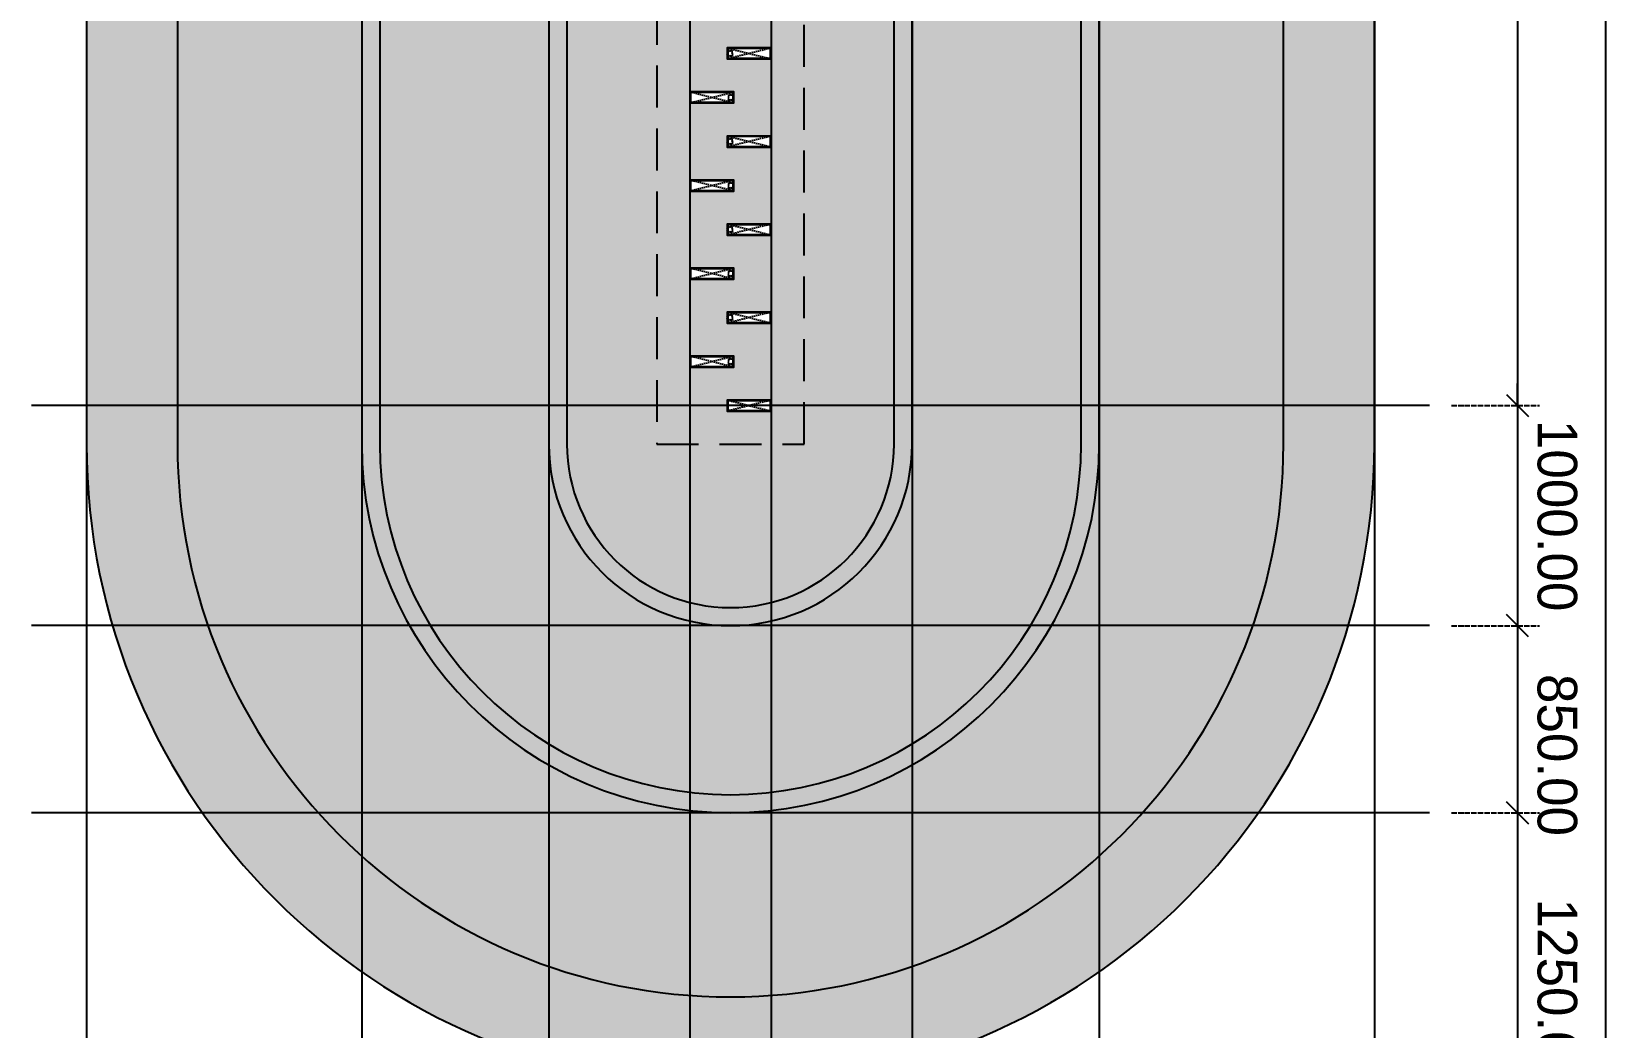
# Model space of a CAD drawing. Header units: millimetres. Extents: x -244126 to 368105, y -173968 to 259060.
# Drawn here: x -242430 to -235280, y 11949 to 16475 of the extents above; entities that cross this region are included whole.
import ezdxf

# ---------------------------------------------------------------- set-up
doc = ezdxf.new("R2010")
doc.units = ezdxf.units.MM
doc.header["$MEASUREMENT"] = 0
for name, pattern in [('ACAD_ISO04W100', [30, 24, -3, 0, -3]), ('CENTER', [2, 1.25, -0.25, 0.25, -0.25]), ('HIDDEN', [9.525, 6.35, -3.175])]:
    doc.linetypes.add(name, pattern=pattern)
for name, color, linetype in [('000 - D I M', 6, 'Continuous'), ('000 - GRID', 8, 'CENTER'), ('000 - H A T C H', 8, 'Continuous'), ('000 - H I D D E N', 7, 'Continuous'), ('000 - WIPEOUT', 250, 'Continuous'), ('002 - STRUCTURAL STEEL', 4, 'Continuous'), ('A04_TUBE SERIES', 7, 'Continuous')]:
    doc.layers.add(name, color=color, linetype=linetype)
doc.styles.add('CORDIA', font='cordia.shx')
doc.styles.add('TA', font='Cordia New.ttf', dxfattribs={"height": 4.5})
doc.dimstyles.new('DIM E-E', dxfattribs={"dimscale": 2, "dimtxt": 0.18, "dimasz": 0.1, "dimexe": 0.1, "dimexo": 0.1, "dimgap": 0.09, "dimtad": 1, "dimtoh": 1, "dimzin": 0, "dimdsep": 46, "dimtxsty": 'CORDIA', "dimblk": 'OBLIQUE', "dimcen": 0.1, "dimdle": 0.1, "dimclrd": 40, "dimclre": 140, "dimclrt": 3, "dimadec": 0, "dimazin": 0, "dimtfac": 1, "dimtix": 1, "dimtmove": 2, "dimatfit": 3, "dimfxl": 1, "dimtolj": 1, "dimtzin": 0, "dimarcsym": 0})
pattern_1 = [(37.5, (187478.44, -8947.33), (-3.149668, 96.341188), [0, -76, 0, -85, 0, -81.25]), (7.5, (187478.44, -8947.33), (88.488835, 141.1073), [0, -41, 0, -68.5, 0, -26.25]), (327.5, (187416.94, -8947.33), (155.707093, 0.282953), [0, -25, 0, -90, 0, -117.5]), (317.5, (187416.94, -8947.33), (150.30633, 43.88378), [0, -12.5, 0, -59, 0, -67.5])]
pattern_2 = [(37.5, (187478.442, -1558.447), (-0.6299336, 19.2682377), [0, -15.2, 0, -17, 0, -16.25]), (7.5, (187478.442, -1558.447), (17.697767, 28.2214607), [0, -8.2, 0, -13.7, 0, -5.25]), (327.5, (187466.142, -1558.447), (31.1414186, 0.0565905), [0, -5, 0, -18, 0, -23.5]), (317.5, (187466.142, -1558.447), (30.061266, 8.7767556), [0, -2.5, 0, -11.8, 0, -13.5])]

# ---------------------------------------------------------------- blocks, each defined once
blk = doc.blocks.new('A$C87c29385')
at = {"layer": '000 - H A T C H', "linetype": 'ByBlock'}
h = blk.add_hatch(dxfattribs=at)
h.set_pattern_fill('AR-SAND', color=8, scale=10)
h.set_pattern_definition([(37.5, (187478.442, -1558.447), (-0.6299336, 19.2682377), [0, -15.2, 0, -17, 0, -16.25]), (7.5, (187478.442, -1558.447), (17.697767, 28.2214607), [0, -8.2, 0, -13.7, 0, -5.25]), (327.5, (187466.142, -1558.447), (31.1414186, 0.0565905), [0, -5, 0, -18, 0, -23.5]), (317.5, (187466.142, -1558.447), (30.061266, 8.7767556), [0, -2.5, 0, -11.8, 0, -13.5])])
edge = h.paths.add_edge_path(flags=16)
edge.add_line((-15150, -2512), (0, -2512))
edge.add_arc((0, 0), 2512, 270, 360)
edge.add_arc((0, 0), 2512, 0, 90)
edge.add_line((0, 2512), (-15150, 2512))
edge.add_arc((-15150, 0), 2512, 90, 180)
edge.add_arc((-15150, 0), 2512, 180, 270)
edge = h.paths.add_edge_path()
edge.add_line((-15150, -2925), (0, -2925))
edge.add_arc((0, 0), 2925, 270, 360)
edge.add_arc((0, 0), 2925, 0, 90)
edge.add_line((0, 2925), (-15150, 2925))
edge.add_arc((-15150, 0), 2925, 90, 180)
edge.add_arc((-15150, 0), 2925, 180, 270)
h = blk.add_hatch(dxfattribs=at)
h.set_pattern_fill('AR-SAND', color=8, scale=50)
h.set_pattern_definition(pattern_1)
h.paths.add_polyline_path([(0, 2512), (-15150, 2512, 0.414214), (-17662, 0, 0.414214), (-15150, -2512), (0, -2512, 0.414214), (2512, 0, 0.414214)])
h.paths.add_polyline_path([(-15150, 1675), (0, 1675, -0.414214), (1675, 0, -0.414214), (0, -1675), (-15150, -1675, -0.414214), (-16825, 0, -0.414214)], flags=16)
h.paths.add_polyline_path([(-15150, 1593), (0, 1593, -0.414214), (1593, 0, -0.414214), (0, -1593), (-15150, -1593, -0.414214), (-16743, 0, -0.414214)], flags=0)
h.paths.add_polyline_path([(-15150, 825), (0, 825, -0.414214), (825, 0, -0.414214), (0, -825), (-15150, -825, -0.414214), (-15975, 0, -0.414214)], flags=0)
h.paths.add_polyline_path([(-15150, 743), (0, 743, -0.414214), (743, 0, -0.414214), (0, -743), (-15150, -743, -0.414214), (-15893, 0, -0.414214)], flags=0)
h.paths.add_polyline_path([(0, 1593), (-15150, 1593, 0.414214), (-16743, 0, 0.414214), (-15150, -1593), (0, -1593, 0.414214), (1593, 0, 0.414214)], flags=0)
h.paths.add_polyline_path([(0, 743), (-15150, 743, 0.414214), (-15893, 0, 0.414214), (-15150, -743), (0, -743, 0.414214), (743, 0, 0.414214)], flags=0)
h = blk.add_hatch(dxfattribs=at)
h.set_pattern_fill('AR-SAND', color=8, scale=10)
h.set_pattern_definition(pattern_2)
edge = h.paths.add_edge_path(flags=16)
edge.add_line((-15150, -1593), (0, -1593))
edge.add_arc((0, 0), 1593, 270, 360)
edge.add_arc((0, 0), 1593, 0, 90)
edge.add_line((0, 1593), (-15150, 1593))
edge.add_arc((-15150, 0), 1593, 90, 180)
edge.add_arc((-15150, 0), 1593, 180, 270)
edge = h.paths.add_edge_path()
edge.add_line((-15150, -1675), (0, -1675))
edge.add_arc((0, 0), 1675, 270, 360)
edge.add_arc((0, 0), 1675, 0, 90)
edge.add_line((0, 1675), (-15150, 1675))
edge.add_arc((-15150, 0), 1675, 90, 180)
edge.add_arc((-15150, 0), 1675, 180, 270)
h = blk.add_hatch(dxfattribs=at)
h.set_pattern_fill('AR-SAND', color=8, scale=50)
h.set_pattern_definition(pattern_1)
h.paths.add_polyline_path([(0, 1593), (-15150, 1593, 0.414214), (-16743, 0, 0.414214), (-15150, -1593), (0, -1593, 0.414214), (1593, 0, 0.414214)])
h.paths.add_polyline_path([(-15150, 825), (0, 825, -0.414214), (825, 0, -0.414214), (0, -825), (-15150, -825, -0.414214), (-15975, 0, -0.414214)], flags=16)
h.paths.add_polyline_path([(-15150, 743), (0, 743, -0.414214), (743, 0, -0.414214), (0, -743), (-15150, -743, -0.414214), (-15893, 0, -0.414214)], flags=0)
h.paths.add_polyline_path([(0, 743), (-15150, 743, 0.414214), (-15893, 0, 0.414214), (-15150, -743), (0, -743, 0.414214), (743, 0, 0.414214)], flags=0)
h = blk.add_hatch(dxfattribs=at)
h.set_pattern_fill('AR-SAND', color=8, scale=10)
h.set_pattern_definition(pattern_2)
edge = h.paths.add_edge_path(flags=16)
edge.add_line((-15150, -743), (0, -743))
edge.add_arc((0, 0), 743, 270, 360)
edge.add_arc((0, 0), 743, 0, 90)
edge.add_line((0, 743), (-15150, 743))
edge.add_arc((-15150, 0), 743, 90, 180)
edge.add_arc((-15150, 0), 743, 180, 270)
edge = h.paths.add_edge_path()
edge.add_line((-15150, -825), (0, -825))
edge.add_arc((0, 0), 825, 270, 360)
edge.add_arc((0, 0), 825, 0, 90)
edge.add_line((0, 825), (-15150, 825))
edge.add_arc((-15150, 0), 825, 90, 180)
edge.add_arc((-15150, 0), 825, 180, 270)
h = blk.add_hatch(dxfattribs=at)
h.set_pattern_fill('AR-SAND', color=8, scale=50)
h.set_pattern_definition(pattern_1)
h.paths.add_polyline_path([(0, 743), (-15150, 743, 0.414214), (-15893, 0, 0.414214), (-15150, -743), (0, -743, 0.414214), (743, 0, 0.414214)])
blk = doc.blocks.new('*U4250')
at = {"color": 250}
for points in [[(6025, 0), (6025, 200), (5975, 200), (5975, 0)], [(6425, 0), (6425, 200), (6375, 200), (6375, 0)], [(6825, 0), (6825, 200), (6775, 200), (6775, 0)], [(7225, 0), (7225, 200), (7175, 200), (7175, 0)]]:
    blk.add_wipeout(points, dxfattribs=at).dxf.layer = '000 - WIPEOUT'
at = {"layer": '000 - H I D D E N', "color": 8, "linetype": 'HIDDEN'}
for p, q in [((6025, 0), (5975, 200)), ((6025, 200), (5975, 0)), ((6425, 0), (6375, 200)), ((6425, 200), (6375, 0)), ((6825, 0), (6775, 200)), ((6825, 200), (6775, 0)), ((7225, 0), (7175, 200)), ((7225, 200), (7175, 0))]:
    blk.add_line(p, q, dxfattribs=at)
at = {"layer": '002 - STRUCTURAL STEEL', "color": 0}
for points in [[(6025, 0), (6025, 200), (5975, 200), (5975, 0)], [(6425, 0), (6425, 200), (6375, 200), (6375, 0)], [(6825, 0), (6825, 200), (6775, 200), (6775, 0)], [(7225, 0), (7225, 200), (7175, 200), (7175, 0)]]:
    blk.add_lwpolyline(points, close=True, dxfattribs=at)
for points in [[(6022, 4), (6022, 196, 0.414214), (6021, 197), (5979, 197, 0.414214), (5978, 196), (5978, 4, 0.414214), (5979, 3), (6021, 3, 0.414214)], [(6422, 4), (6422, 196, 0.414214), (6421, 197), (6379, 197, 0.414214), (6378, 196), (6378, 4, 0.414214), (6379, 3), (6421, 3, 0.414214)], [(6822, 4), (6822, 196, 0.414214), (6821, 197), (6779, 197, 0.414214), (6778, 196), (6778, 4, 0.414214), (6779, 3), (6821, 3, 0.414214)], [(7222, 4), (7222, 196, 0.414214), (7221, 197), (7179, 197, 0.414214), (7178, 196), (7178, 4, 0.414214), (7179, 3), (7221, 3, 0.414214)]]:
    blk.add_lwpolyline(points, format="xyb", close=True, dxfattribs=at)
at = {"layer": 'Defpoints', "color": 250}
for points in [[(6025, 0), (6025, 200), (5975, 200), (5975, 0)], [(6425, 0), (6425, 200), (6375, 200), (6375, 0)], [(6825, 0), (6825, 200), (6775, 200), (6775, 0)], [(7225, 0), (7225, 200), (7175, 200), (7175, 0)]]:
    blk.add_lwpolyline(points, close=True, dxfattribs=at)
at = {"color": 250}
for points in [[(6025, 0), (6025, 200), (5975, 200), (5975, 0)], [(6425, 0), (6425, 200), (6375, 200), (6375, 0)], [(6825, 0), (6825, 200), (6775, 200), (6775, 0)], [(7225, 0), (7225, 200), (7175, 200), (7175, 0)]]:
    blk.add_wipeout(points, dxfattribs=at).dxf.layer = '000 - WIPEOUT'
at = {"layer": '000 - H A T C H'}
h = blk.add_hatch(dxfattribs=at)
h.set_pattern_fill('ANSI32', color=256, scale=0.25)
h.set_pattern_definition([(45, (6000, 187.5), (-1.6838, 1.6838), []), (45, (6001.1225, 187.5), (-1.6838, 1.6838), [])])
h.paths.add_polyline_path([(6012.5, 175), (6012.5, 200), (5987.5, 200), (5987.5, 175)])
edge = h.paths.add_edge_path(flags=16)
edge.add_line((6010.5, 178), (6010.5, 197))
edge.add_arc((6009.5, 197), 1, 360, 450)
edge.add_line((6009.5, 198), (5990.5, 198))
edge.add_arc((5990.5, 197), 1, 90, 180)
edge.add_line((5989.5, 197), (5989.5, 178))
edge.add_arc((5990.5, 178), 1, 180, 270)
edge.add_line((5990.5, 177), (6009.5, 177))
edge.add_arc((6009.5, 178), 1, 270, 360)
h = blk.add_hatch(dxfattribs=at)
h.set_pattern_fill('ANSI32', color=256, scale=0.25)
h.set_pattern_definition([(45, (6400, 187.5), (-1.6838, 1.6838), []), (45, (6401.1225, 187.5), (-1.6838, 1.6838), [])])
h.paths.add_polyline_path([(6412.5, 175), (6412.5, 200), (6387.5, 200), (6387.5, 175)])
edge = h.paths.add_edge_path(flags=16)
edge.add_line((6410.5, 178), (6410.5, 197))
edge.add_arc((6409.5, 197), 1, 360, 450)
edge.add_line((6409.5, 198), (6390.5, 198))
edge.add_arc((6390.5, 197), 1, 90, 180)
edge.add_line((6389.5, 197), (6389.5, 178))
edge.add_arc((6390.5, 178), 1, 180, 270)
edge.add_line((6390.5, 177), (6409.5, 177))
edge.add_arc((6409.5, 178), 1, 270, 360)
h = blk.add_hatch(dxfattribs=at)
h.set_pattern_fill('ANSI32', color=256, scale=0.25)
h.set_pattern_definition([(45, (6800, 187.5), (-1.6838, 1.6838), []), (45, (6801.1225, 187.5), (-1.6838, 1.6838), [])])
h.paths.add_polyline_path([(6812.5, 175), (6812.5, 200), (6787.5, 200), (6787.5, 175)])
edge = h.paths.add_edge_path(flags=16)
edge.add_line((6810.5, 178), (6810.5, 197))
edge.add_arc((6809.5, 197), 1, 360, 450)
edge.add_line((6809.5, 198), (6790.5, 198))
edge.add_arc((6790.5, 197), 1, 90, 180)
edge.add_line((6789.5, 197), (6789.5, 178))
edge.add_arc((6790.5, 178), 1, 180, 270)
edge.add_line((6790.5, 177), (6809.5, 177))
edge.add_arc((6809.5, 178), 1, 270, 360)
h = blk.add_hatch(dxfattribs=at)
h.set_pattern_fill('ANSI32', color=256, scale=0.25)
h.set_pattern_definition([(45, (7200, 187.5), (-1.6838, 1.6838), []), (45, (7201.1225, 187.5), (-1.6838, 1.6838), [])])
h.paths.add_polyline_path([(7212.5, 175), (7212.5, 200), (7187.5, 200), (7187.5, 175)])
edge = h.paths.add_edge_path(flags=16)
edge.add_line((7210.5, 178), (7210.5, 197))
edge.add_arc((7209.5, 197), 1, 360, 450)
edge.add_line((7209.5, 198), (7190.5, 198))
edge.add_arc((7190.5, 197), 1, 90, 180)
edge.add_line((7189.5, 197), (7189.5, 178))
edge.add_arc((7190.5, 178), 1, 180, 270)
edge.add_line((7190.5, 177), (7209.5, 177))
edge.add_arc((7209.5, 178), 1, 270, 360)
at = {"layer": '000 - H I D D E N', "color": 8, "linetype": 'HIDDEN'}
for p, q in [((6025, 0), (5975, 200)), ((6025, 200), (5975, 0)), ((6425, 0), (6375, 200)), ((6425, 200), (6375, 0)), ((6825, 0), (6775, 200)), ((6825, 200), (6775, 0)), ((7225, 0), (7175, 200)), ((7225, 200), (7175, 0))]:
    blk.add_line(p, q, dxfattribs=at)
at = {"layer": '002 - STRUCTURAL STEEL', "color": 0}
for points in [[(6025, 0), (6025, 200), (5975, 200), (5975, 0)], [(6425, 0), (6425, 200), (6375, 200), (6375, 0)], [(6825, 0), (6825, 200), (6775, 200), (6775, 0)], [(7225, 0), (7225, 200), (7175, 200), (7175, 0)]]:
    blk.add_lwpolyline(points, close=True, dxfattribs=at)
for points in [[(6022, 4), (6022, 196, 0.414214), (6021, 197), (5979, 197, 0.414214), (5978, 196), (5978, 4, 0.414214), (5979, 3), (6021, 3, 0.414214)], [(6422, 4), (6422, 196, 0.414214), (6421, 197), (6379, 197, 0.414214), (6378, 196), (6378, 4, 0.414214), (6379, 3), (6421, 3, 0.414214)], [(6822, 4), (6822, 196, 0.414214), (6821, 197), (6779, 197, 0.414214), (6778, 196), (6778, 4, 0.414214), (6779, 3), (6821, 3, 0.414214)], [(7222, 4), (7222, 196, 0.414214), (7221, 197), (7179, 197, 0.414214), (7178, 196), (7178, 4, 0.414214), (7179, 3), (7221, 3, 0.414214)]]:
    blk.add_lwpolyline(points, format="xyb", close=True, dxfattribs=at)
at = {"layer": 'Defpoints', "color": 250}
for points in [[(6025, 0), (6025, 200), (5975, 200), (5975, 0)], [(6425, 0), (6425, 200), (6375, 200), (6375, 0)], [(6825, 0), (6825, 200), (6775, 200), (6775, 0)], [(7225, 0), (7225, 200), (7175, 200), (7175, 0)]]:
    blk.add_lwpolyline(points, close=True, dxfattribs=at)
blk = doc.blocks.new('*U4251')
at = {"color": 250}
for points in [[(-7375, 0), (-7375, 200), (-7425, 200), (-7425, 0)], [(-6975, 0), (-6975, 200), (-7025, 200), (-7025, 0)], [(-6575, 0), (-6575, 200), (-6625, 200), (-6625, 0)], [(-6175, 0), (-6175, 200), (-6225, 200), (-6225, 0)], [(-5775, 0), (-5775, 200), (-5825, 200), (-5825, 0)]]:
    blk.add_wipeout(points, dxfattribs=at).dxf.layer = '000 - WIPEOUT'
at = {"layer": '000 - H I D D E N', "color": 8, "linetype": 'HIDDEN'}
for p, q in [((-7375, 0), (-7425, 200)), ((-7375, 200), (-7425, 0)), ((-6975, 0), (-7025, 200)), ((-6975, 200), (-7025, 0)), ((-6575, 0), (-6625, 200)), ((-6575, 200), (-6625, 0)), ((-6175, 0), (-6225, 200)), ((-6175, 200), (-6225, 0)), ((-5775, 0), (-5825, 200)), ((-5775, 200), (-5825, 0))]:
    blk.add_line(p, q, dxfattribs=at)
at = {"layer": '002 - STRUCTURAL STEEL', "color": 0}
for points in [[(-7375, 0), (-7375, 200), (-7425, 200), (-7425, 0)], [(-6975, 0), (-6975, 200), (-7025, 200), (-7025, 0)], [(-6575, 0), (-6575, 200), (-6625, 200), (-6625, 0)], [(-6175, 0), (-6175, 200), (-6225, 200), (-6225, 0)], [(-5775, 0), (-5775, 200), (-5825, 200), (-5825, 0)]]:
    blk.add_lwpolyline(points, close=True, dxfattribs=at)
for points in [[(-7378, 4), (-7378, 196, 0.414214), (-7379, 197), (-7421, 197, 0.414214), (-7422, 196), (-7422, 4, 0.414214), (-7421, 3), (-7379, 3, 0.414214)], [(-6978, 4), (-6978, 196, 0.414214), (-6979, 197), (-7021, 197, 0.414214), (-7022, 196), (-7022, 4, 0.414214), (-7021, 3), (-6979, 3, 0.414214)], [(-6578, 4), (-6578, 196, 0.414214), (-6579, 197), (-6621, 197, 0.414214), (-6622, 196), (-6622, 4, 0.414214), (-6621, 3), (-6579, 3, 0.414214)], [(-6178, 4), (-6178, 196, 0.414214), (-6179, 197), (-6221, 197, 0.414214), (-6222, 196), (-6222, 4, 0.414214), (-6221, 3), (-6179, 3, 0.414214)], [(-5778, 4), (-5778, 196, 0.414214), (-5779, 197), (-5821, 197, 0.414214), (-5822, 196), (-5822, 4, 0.414214), (-5821, 3), (-5779, 3, 0.414214)]]:
    blk.add_lwpolyline(points, format="xyb", close=True, dxfattribs=at)
at = {"layer": 'Defpoints', "color": 250}
for points in [[(-7375, 0), (-7375, 200), (-7425, 200), (-7425, 0)], [(-6975, 0), (-6975, 200), (-7025, 200), (-7025, 0)], [(-6575, 0), (-6575, 200), (-6625, 200), (-6625, 0)], [(-6175, 0), (-6175, 200), (-6225, 200), (-6225, 0)], [(-5775, 0), (-5775, 200), (-5825, 200), (-5825, 0)]]:
    blk.add_lwpolyline(points, close=True, dxfattribs=at)
at = {"color": 250}
for points in [[(-7375, 0), (-7375, 200), (-7425, 200), (-7425, 0)], [(-6975, 0), (-6975, 200), (-7025, 200), (-7025, 0)], [(-6575, 0), (-6575, 200), (-6625, 200), (-6625, 0)], [(-6175, 0), (-6175, 200), (-6225, 200), (-6225, 0)], [(-5775, 0), (-5775, 200), (-5825, 200), (-5825, 0)]]:
    blk.add_wipeout(points, dxfattribs=at).dxf.layer = '000 - WIPEOUT'
at = {"layer": '000 - H A T C H'}
h = blk.add_hatch(dxfattribs=at)
h.set_pattern_fill('ANSI32', color=256, scale=0.25)
h.set_pattern_definition([(45, (-7400, 187.5), (-1.683798, 1.683798), []), (45, (-7398.8775, 187.5), (-1.683798, 1.683798), [])])
h.paths.add_polyline_path([(-7375, 0), (-7375, 200), (-7425, 200), (-7425, 0)])
edge = h.paths.add_edge_path(flags=16)
edge.add_line((-7378, 4), (-7378, 196))
edge.add_arc((-7379, 196), 1, 0, 90)
edge.add_line((-7379, 197), (-7421, 197))
edge.add_arc((-7421, 196), 1, 90, 180)
edge.add_line((-7422, 196), (-7422, 4))
edge.add_arc((-7421, 4), 1, 180, 270)
edge.add_line((-7421, 3), (-7379, 3))
edge.add_arc((-7379, 4), 1, 270, 360)
h = blk.add_hatch(dxfattribs=at)
h.set_pattern_fill('ANSI32', color=256, scale=0.25)
h.set_pattern_definition([(45, (-7000, 187.5), (-1.6838, 1.6838), []), (45, (-6998.8775, 187.5), (-1.6838, 1.6838), [])])
h.paths.add_polyline_path([(-6987.5, 175), (-6987.5, 200), (-7012.5, 200), (-7012.5, 175)])
edge = h.paths.add_edge_path(flags=16)
edge.add_line((-6989.5, 178), (-6989.5, 197))
edge.add_arc((-6990.5, 197), 1, 360, 450)
edge.add_line((-6990.5, 198), (-7009.5, 198))
edge.add_arc((-7009.5, 197), 1, 90, 180)
edge.add_line((-7010.5, 197), (-7010.5, 178))
edge.add_arc((-7009.5, 178), 1, 180, 270)
edge.add_line((-7009.5, 177), (-6990.5, 177))
edge.add_arc((-6990.5, 178), 1, 270, 360)
h = blk.add_hatch(dxfattribs=at)
h.set_pattern_fill('ANSI32', color=256, scale=0.25)
h.set_pattern_definition([(45, (-6600, 187.5), (-1.6838, 1.6838), []), (45, (-6598.8775, 187.5), (-1.6838, 1.6838), [])])
h.paths.add_polyline_path([(-6587.5, 175), (-6587.5, 200), (-6612.5, 200), (-6612.5, 175)])
edge = h.paths.add_edge_path(flags=16)
edge.add_line((-6589.5, 178), (-6589.5, 197))
edge.add_arc((-6590.5, 197), 1, 360, 450)
edge.add_line((-6590.5, 198), (-6609.5, 198))
edge.add_arc((-6609.5, 197), 1, 90, 180)
edge.add_line((-6610.5, 197), (-6610.5, 178))
edge.add_arc((-6609.5, 178), 1, 180, 270)
edge.add_line((-6609.5, 177), (-6590.5, 177))
edge.add_arc((-6590.5, 178), 1, 270, 360)
h = blk.add_hatch(dxfattribs=at)
h.set_pattern_fill('ANSI32', color=256, scale=0.25)
h.set_pattern_definition([(45, (-6200, 187.5), (-1.6838, 1.6838), []), (45, (-6198.8775, 187.5), (-1.6838, 1.6838), [])])
h.paths.add_polyline_path([(-6187.5, 175), (-6187.5, 200), (-6212.5, 200), (-6212.5, 175)])
edge = h.paths.add_edge_path(flags=16)
edge.add_line((-6189.5, 178), (-6189.5, 197))
edge.add_arc((-6190.5, 197), 1, 360, 450)
edge.add_line((-6190.5, 198), (-6209.5, 198))
edge.add_arc((-6209.5, 197), 1, 90, 180)
edge.add_line((-6210.5, 197), (-6210.5, 178))
edge.add_arc((-6209.5, 178), 1, 180, 270)
edge.add_line((-6209.5, 177), (-6190.5, 177))
edge.add_arc((-6190.5, 178), 1, 270, 360)
h = blk.add_hatch(dxfattribs=at)
h.set_pattern_fill('ANSI32', color=256, scale=0.25)
h.set_pattern_definition([(45, (-5800, 187.5), (-1.6838, 1.6838), []), (45, (-5798.8775, 187.5), (-1.6838, 1.6838), [])])
h.paths.add_polyline_path([(-5787.5, 175), (-5787.5, 200), (-5812.5, 200), (-5812.5, 175)])
edge = h.paths.add_edge_path(flags=16)
edge.add_line((-5789.5, 178), (-5789.5, 197))
edge.add_arc((-5790.5, 197), 1, 360, 450)
edge.add_line((-5790.5, 198), (-5809.5, 198))
edge.add_arc((-5809.5, 197), 1, 90, 180)
edge.add_line((-5810.5, 197), (-5810.5, 178))
edge.add_arc((-5809.5, 178), 1, 180, 270)
edge.add_line((-5809.5, 177), (-5790.5, 177))
edge.add_arc((-5790.5, 178), 1, 270, 360)
at = {"layer": '000 - H I D D E N', "color": 8, "linetype": 'HIDDEN'}
for p, q in [((-7375, 0), (-7425, 200)), ((-7375, 200), (-7425, 0)), ((-6975, 0), (-7025, 200)), ((-6975, 200), (-7025, 0)), ((-6575, 0), (-6625, 200)), ((-6575, 200), (-6625, 0)), ((-6175, 0), (-6225, 200)), ((-6175, 200), (-6225, 0)), ((-5775, 0), (-5825, 200)), ((-5775, 200), (-5825, 0))]:
    blk.add_line(p, q, dxfattribs=at)
at = {"layer": '002 - STRUCTURAL STEEL', "color": 0}
for points in [[(-7375, 0), (-7375, 200), (-7425, 200), (-7425, 0)], [(-6975, 0), (-6975, 200), (-7025, 200), (-7025, 0)], [(-6575, 0), (-6575, 200), (-6625, 200), (-6625, 0)], [(-6175, 0), (-6175, 200), (-6225, 200), (-6225, 0)], [(-5775, 0), (-5775, 200), (-5825, 200), (-5825, 0)]]:
    blk.add_lwpolyline(points, close=True, dxfattribs=at)
for points in [[(-7378, 4), (-7378, 196, 0.414214), (-7379, 197), (-7421, 197, 0.414214), (-7422, 196), (-7422, 4, 0.414214), (-7421, 3), (-7379, 3, 0.414214)], [(-6978, 4), (-6978, 196, 0.414214), (-6979, 197), (-7021, 197, 0.414214), (-7022, 196), (-7022, 4, 0.414214), (-7021, 3), (-6979, 3, 0.414214)], [(-6578, 4), (-6578, 196, 0.414214), (-6579, 197), (-6621, 197, 0.414214), (-6622, 196), (-6622, 4, 0.414214), (-6621, 3), (-6579, 3, 0.414214)], [(-6178, 4), (-6178, 196, 0.414214), (-6179, 197), (-6221, 197, 0.414214), (-6222, 196), (-6222, 4, 0.414214), (-6221, 3), (-6179, 3, 0.414214)], [(-5778, 4), (-5778, 196, 0.414214), (-5779, 197), (-5821, 197, 0.414214), (-5822, 196), (-5822, 4, 0.414214), (-5821, 3), (-5779, 3, 0.414214)]]:
    blk.add_lwpolyline(points, format="xyb", close=True, dxfattribs=at)
at = {"layer": 'Defpoints', "color": 250}
for points in [[(-7375, 0), (-7375, 200), (-7425, 200), (-7425, 0)], [(-6975, 0), (-6975, 200), (-7025, 200), (-7025, 0)], [(-6575, 0), (-6575, 200), (-6625, 200), (-6625, 0)], [(-6175, 0), (-6175, 200), (-6225, 200), (-6225, 0)], [(-5775, 0), (-5775, 200), (-5825, 200), (-5825, 0)]]:
    blk.add_lwpolyline(points, close=True, dxfattribs=at)
blk = doc.blocks.new('*U3953')
at = {"color": 3}
blk.add_point((0, -5850), dxfattribs=at)
at = {"layer": '000 - GRID', "color": 0, "linetype": 'ByBlock'}
blk.add_line((0, 250), (0, -6100), dxfattribs=at)
at = {"layer": '000 - GRID', "color": 0}
blk.add_point((0, 0), dxfattribs=at)
at = {"style": 'TA', "flags": 1}
blk.add_attdef('LOCATION', (6, 6), '', height=4.5, dxfattribs=at)
blk = doc.blocks.new('_Oblique')
at = {"color": 0, "linetype": 'ByBlock', "lineweight": -2}
blk.add_line((-0.5, -0.5), (0.5, 0.5), dxfattribs=at)
blk = doc.blocks.new('*D4144')
at = {"layer": '000 - D I M', "color": 140, "linetype": 'ACAD_ISO04W100', "lineweight": -2, "transparency": 16777216}
for p, q in [((-202453.4, 34145.6), (-202453.4, 34545.6)), ((-187653.4, 34145.6), (-187653.4, 34545.6))]:
    blk.add_line(p, q, dxfattribs=at)
at = {"layer": '000 - D I M', "color": 40, "linetype": 'ByBlock', "lineweight": -2, "transparency": 16777216}
blk.add_line((-202553.4, 34445.6), (-187553.4, 34445.6), dxfattribs=at)
at = {"layer": 'Defpoints', "color": 0, "linetype": 'ByBlock', "transparency": 16777216}
for p in [(-187653.4, 34445.6), (-202453.4, 34045.6), (-187653.4, 34045.6)]:
    blk.add_point(p, dxfattribs=at)
at = {"layer": '000 - D I M', "color": 40, "linetype": 'ByBlock', "lineweight": -2, "transparency": 16777216, "xscale": 100, "yscale": 100, "zscale": 100, "rotation": 180}
blk.add_blockref('_Oblique', (-202453.4, 34445.6), dxfattribs=at)
at = {"layer": '000 - D I M', "color": 40, "linetype": 'ByBlock', "lineweight": -2, "transparency": 16777216, "xscale": 100, "yscale": 100, "zscale": 100}
blk.add_blockref('_Oblique', (-187653.4, 34445.6), dxfattribs=at)
at = {"layer": '000 - D I M', "color": 3, "linetype": 'ByBlock', "transparency": 16777216, "insert": (-195053.4, 34625.6), "char_height": 180, "attachment_point": 5, "style": 'CORDIA'}
blk.add_mtext('\\A1;14800.00', dxfattribs=at)
blk = doc.blocks.new('*D4145')
at = {"layer": '000 - D I M', "color": 140, "linetype": 'ACAD_ISO04W100', "lineweight": -2, "transparency": 16777216}
for p, q in [((-187653.4, 34145.6), (-187653.4, 34545.6)), ((-186653.4, 34145.6), (-186653.4, 34545.6))]:
    blk.add_line(p, q, dxfattribs=at)
at = {"layer": '000 - D I M', "color": 40, "linetype": 'ByBlock', "lineweight": -2, "transparency": 16777216}
for p, q in [((-187653.4, 34445.6), (-187753.4, 34445.6)), ((-187653.4, 34445.6), (-186653.4, 34445.6)), ((-186653.4, 34445.6), (-186553.4, 34445.6))]:
    blk.add_line(p, q, dxfattribs=at)
at = {"layer": 'Defpoints', "color": 0, "linetype": 'ByBlock', "transparency": 16777216}
for p in [(-186653.4, 34445.6), (-187653.4, 34045.6), (-186653.4, 34045.6)]:
    blk.add_point(p, dxfattribs=at)
at = {"layer": '000 - D I M', "color": 40, "linetype": 'ByBlock', "lineweight": -2, "transparency": 16777216, "xscale": 100, "yscale": 100, "zscale": 100}
blk.add_blockref('_Oblique', (-187653.4, 34445.6), dxfattribs=at)
at = {"layer": '000 - D I M', "color": 40, "linetype": 'ByBlock', "lineweight": -2, "transparency": 16777216, "xscale": 100, "yscale": 100, "zscale": 100, "rotation": 180}
blk.add_blockref('_Oblique', (-186653.4, 34445.6), dxfattribs=at)
at = {"layer": '000 - D I M', "color": 3, "linetype": 'ByBlock', "transparency": 16777216, "insert": (-187153.4, 34625.6), "char_height": 180, "attachment_point": 5, "style": 'CORDIA'}
blk.add_mtext('\\A1;1000.00', dxfattribs=at)
blk = doc.blocks.new('*D4146')
at = {"layer": '000 - D I M', "color": 140, "linetype": 'ACAD_ISO04W100', "lineweight": -2, "transparency": 16777216}
for p, q in [((-186653.4, 34145.6), (-186653.4, 34545.6)), ((-185803.4, 34145.6), (-185803.4, 34545.6))]:
    blk.add_line(p, q, dxfattribs=at)
at = {"layer": '000 - D I M', "color": 40, "linetype": 'ByBlock', "lineweight": -2, "transparency": 16777216}
blk.add_line((-186753.4, 34445.6), (-185703.4, 34445.6), dxfattribs=at)
at = {"layer": 'Defpoints', "color": 0, "linetype": 'ByBlock', "transparency": 16777216}
for p in [(-185803.4, 34445.6), (-186653.4, 34045.6), (-185803.4, 34045.6)]:
    blk.add_point(p, dxfattribs=at)
at = {"layer": '000 - D I M', "color": 40, "linetype": 'ByBlock', "lineweight": -2, "transparency": 16777216, "xscale": 100, "yscale": 100, "zscale": 100, "rotation": 180}
blk.add_blockref('_Oblique', (-186653.4, 34445.6), dxfattribs=at)
at = {"layer": '000 - D I M', "color": 40, "linetype": 'ByBlock', "lineweight": -2, "transparency": 16777216, "xscale": 100, "yscale": 100, "zscale": 100}
blk.add_blockref('_Oblique', (-185803.4, 34445.6), dxfattribs=at)
at = {"layer": '000 - D I M', "color": 3, "linetype": 'ByBlock', "transparency": 16777216, "insert": (-186065.8, 34625.6), "char_height": 180, "attachment_point": 5, "style": 'CORDIA'}
blk.add_mtext('\\A1;850.00', dxfattribs=at)
blk = doc.blocks.new('*D4147')
at = {"layer": '000 - D I M', "color": 140, "linetype": 'ACAD_ISO04W100', "lineweight": -2, "transparency": 16777216}
for p, q in [((-185803.4, 34145.6), (-185803.4, 34545.6)), ((-184553.4, 34145.6), (-184553.4, 34545.6))]:
    blk.add_line(p, q, dxfattribs=at)
at = {"layer": '000 - D I M', "color": 40, "linetype": 'ByBlock', "lineweight": -2, "transparency": 16777216}
blk.add_line((-185903.4, 34445.6), (-184453.4, 34445.6), dxfattribs=at)
at = {"layer": 'Defpoints', "color": 0, "linetype": 'ByBlock', "transparency": 16777216}
for p in [(-184553.4, 34445.6), (-185803.4, 34045.6), (-184553.4, 34045.6)]:
    blk.add_point(p, dxfattribs=at)
at = {"layer": '000 - D I M', "color": 40, "linetype": 'ByBlock', "lineweight": -2, "transparency": 16777216, "xscale": 100, "yscale": 100, "zscale": 100, "rotation": 180}
blk.add_blockref('_Oblique', (-185803.4, 34445.6), dxfattribs=at)
at = {"layer": '000 - D I M', "color": 40, "linetype": 'ByBlock', "lineweight": -2, "transparency": 16777216, "xscale": 100, "yscale": 100, "zscale": 100}
blk.add_blockref('_Oblique', (-184553.4, 34445.6), dxfattribs=at)
at = {"layer": '000 - D I M', "color": 3, "linetype": 'ByBlock', "transparency": 16777216, "insert": (-184978.1, 34625.6), "char_height": 180, "attachment_point": 5, "style": 'CORDIA'}
blk.add_mtext('\\A1;1250.00', dxfattribs=at)
blk = doc.blocks.new('*D4148')
at = {"layer": '000 - D I M', "color": 140, "linetype": 'ACAD_ISO04W100', "lineweight": -2, "transparency": 16777216}
for p, q in [((-205553.4, 34145.6), (-205553.4, 34945.6)), ((-184553.4, 34145.6), (-184553.4, 34945.6))]:
    blk.add_line(p, q, dxfattribs=at)
at = {"layer": '000 - D I M', "color": 40, "linetype": 'ByBlock', "lineweight": -2, "transparency": 16777216}
blk.add_line((-205653.4, 34845.6), (-184453.4, 34845.6), dxfattribs=at)
at = {"layer": 'Defpoints', "color": 0, "linetype": 'ByBlock', "transparency": 16777216}
for p in [(-184553.4, 34845.6), (-205553.4, 34045.6), (-184553.4, 34045.6)]:
    blk.add_point(p, dxfattribs=at)
at = {"layer": '000 - D I M', "color": 40, "linetype": 'ByBlock', "lineweight": -2, "transparency": 16777216, "xscale": 100, "yscale": 100, "zscale": 100, "rotation": 180}
blk.add_blockref('_Oblique', (-205553.4, 34845.6), dxfattribs=at)
at = {"layer": '000 - D I M', "color": 40, "linetype": 'ByBlock', "lineweight": -2, "transparency": 16777216, "xscale": 100, "yscale": 100, "zscale": 100}
blk.add_blockref('_Oblique', (-184553.4, 34845.6), dxfattribs=at)
at = {"layer": '000 - D I M', "color": 3, "linetype": 'ByBlock', "transparency": 16777216, "insert": (-195053.4, 35025.6), "char_height": 180, "attachment_point": 5, "style": 'CORDIA'}
blk.add_mtext('\\A1;21000.00', dxfattribs=at)
blk = doc.blocks.new('*U3962')
at = {"layer": '000 - GRID', "color": 0, "linetype": 'ByBlock'}
blk.add_line((0, 250), (0, -21250), dxfattribs=at)
at = {"style": 'TA', "flags": 1}
blk.add_attdef('LOCATION', (6, 6), '', height=4.5, dxfattribs=at)
blk = doc.blocks.new('A$C00e464f9')
at = {"layer": 'A04_TUBE SERIES', "color": 1, "linetype": 'ByBlock'}
for points in [[(15538.093, 5088.622), (30688.093, 5088.622, 0.41421356), (33613.093, 8013.622), (33613.093, 8013.622, 0.41421356), (30688.093, 10938.622), (15538.093, 10938.622, 0.41421356), (12613.093, 8013.622, 0.41421356)], [(15538.093, 5501.622), (30688.093, 5501.622, 0.41421356), (33200.093, 8013.622, 0.41421356), (30688.093, 10525.622), (15538.093, 10525.622, 0.41421356), (13026.093, 8013.622, 0.41421356)], [(15538.093, 6338.622), (30688.093, 6338.622, 0.41421356), (32363.093, 8013.622, 0.41421356), (30688.093, 9688.622), (15538.093, 9688.622, 0.41421356), (13863.093, 8013.622, 0.41421356)], [(15538.093, 6420.622), (30688.093, 6420.622, 0.41421356), (32281.093, 8013.622, 0.41421356), (30688.093, 9606.622), (15538.093, 9606.622, 0.41421356), (13945.093, 8013.622, 0.41421356)], [(15538.093, 7188.622), (30688.093, 7188.622, 0.41421356), (31513.093, 8013.622, 0.41421356), (30688.093, 8838.622), (15538.093, 8838.622, 0.41421356), (14713.093, 8013.622, 0.41421356)], [(15538.093, 7270.622), (30688.093, 7270.622, 0.41421356), (31431.093, 8013.622, 0.41421356), (30688.093, 8756.622), (15538.093, 8756.622, 0.41421356), (14795.093, 8013.622, 0.41421356)]]:
    blk.add_lwpolyline(points, format="xyb", close=True, dxfattribs=at)
at = {"layer": '000 - GRID', "linetype": 'ByBlock'}
for p in [(31513.093, 10938.622), (32363.093, 10938.622)]:
    blk.add_blockref('*U3953', p, dxfattribs=at)
at = {"layer": '000 - GRID', "linetype": 'ByBlock', "rotation": 90}
for p in [(12613.093, 10938.622), (12613.093, 9688.622), (12613.093, 8838.622), (12613.093, 7188.622), (12613.093, 6338.622), (12613.093, 5088.622)]:
    blk.add_blockref('*U3962', p, dxfattribs=at)
at = {"layer": 'A04_TUBE SERIES', "color": 3, "linetype": 'ByBlock'}
blk.add_blockref('A$C87c29385', (30688.093, 8013.622), dxfattribs=at)
at = {"layer": '000 - D I M', "color": 3, "linetype": 'ByBlock'}
for base, p1, p2, picture, middle in [((33613.093, 11988.622), (12613.093, 11188.622), (33613.093, 11188.622), '*D4148', (23113.093, 12168.622)), ((30513.093, 11588.622), (15713.093, 11188.622), (30513.093, 11188.622), '*D4144', (23113.093, 11768.622)), ((31513.093, 11588.622), (30513.093, 11188.622), (31513.093, 11188.622), '*D4145', (31013.093, 11768.622))]:
    dim = blk.add_linear_dim(base=base, p1=p1, p2=p2, dimstyle='DIM E-E', override={"dimscale": 1000}, dxfattribs=at)
    dim.commit()
    dim.dimension.update_dxf_attribs({"geometry": picture, "text_midpoint": middle, "insert": (218166.535, -22856.935)})
for base, p1, p2, picture, middle in [((32363.093, 11588.622), (31513.093, 11188.622), (32363.093, 11188.622), '*D4146', (32100.707, 11768.622)), ((33613.093, 11588.622), (32363.093, 11188.622), (33613.093, 11188.622), '*D4147', (33188.4, 11768.622))]:
    dim = blk.add_linear_dim(base=base, p1=p1, p2=p2, dimstyle='DIM E-E', override={"dimscale": 1000}, dxfattribs=at)
    dim.commit()
    dim.dimension.update_dxf_attribs({"geometry": picture, "text_midpoint": middle, "dimtype": 128, "insert": (218166.535, -22856.935)})
at = {"layer": 'A04_TUBE SERIES', "color": 3, "linetype": 'ByBlock'}
blk.add_blockref('*U4250', (23113.093, 7828.622), dxfattribs=at)
at = {"layer": '000 - GRID', "linetype": 'ByBlock', "rotation": 90}
blk.add_blockref('*U3962', (12613.093, 7828.622), dxfattribs=at)
at = {"layer": 'A04_TUBE SERIES', "color": 3, "linetype": 'ByBlock', "rotation": 180}
blk.add_blockref('*U4251', (23113.093, 8198.622), dxfattribs=at)
at = {"layer": '002 - STRUCTURAL STEEL', "color": 1, "linetype": 'HIDDEN', "ltscale": 30}
blk.add_lwpolyline([(30688.093, 8348.622), (15538.093, 8348.622), (15538.093, 7678.622), (30688.093, 7678.622)], close=True, dxfattribs=at)
at = {"layer": '000 - GRID', "linetype": 'ByBlock'}
blk.add_blockref('*U3953', (30513.093, 10938.622), dxfattribs=at)
at = {"layer": '000 - GRID', "linetype": 'ByBlock', "rotation": 90}
blk.add_blockref('*U3962', (12613.093, 8198.622), dxfattribs=at)

msp = doc.modelspace()

# ---------------------------------------------------------------- block references
at = {"layer": 'A04_TUBE SERIES', "color": 3, "linetype": 'ByBlock', "rotation": 270}
msp.add_blockref('A$C00e464f9', (-247268.72536, 45287.9707), dxfattribs=at)

doc.saveas('drawing.dxf')
